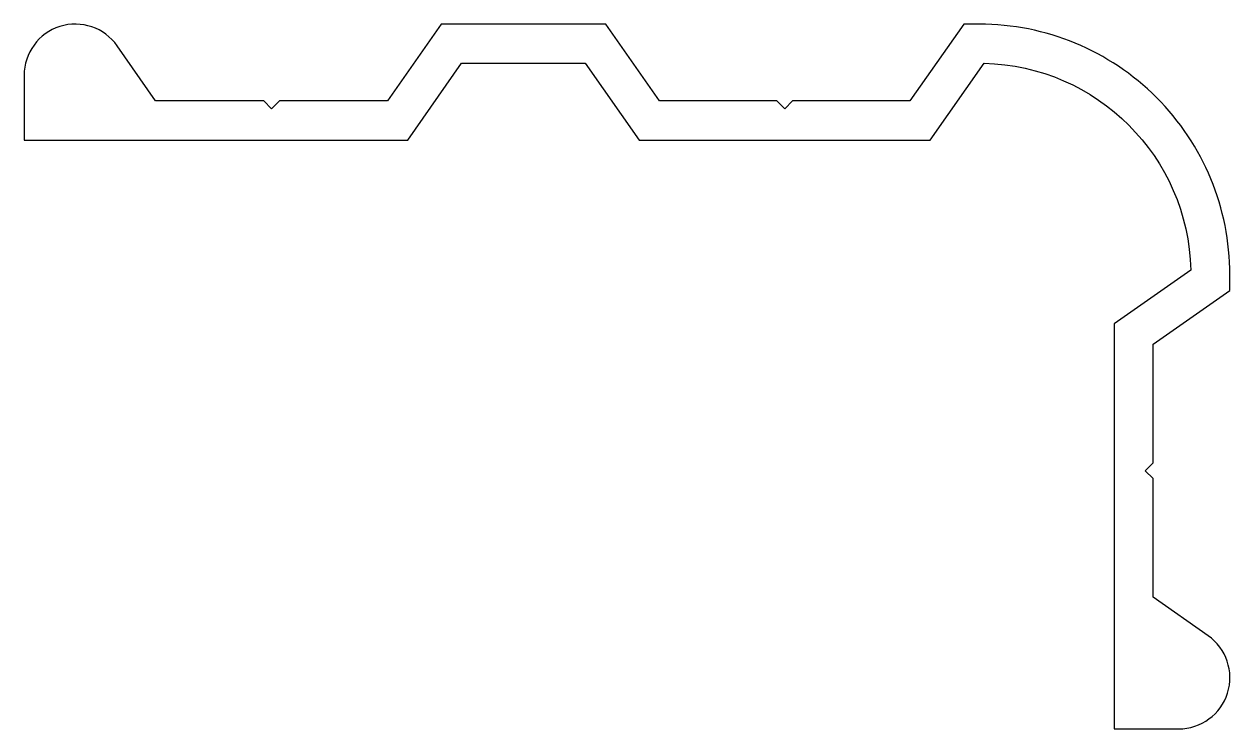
# Model space of a CAD drawing. Extents: x 447.9 to 524.9, y 218.8 to 263.8.
import ezdxf

# ---------------------------------------------------------------- set-up
doc = ezdxf.new("R2010")
doc.units = 0
doc.layers.add('ANA', color=220, linetype='CONTINUOUS')

msp = doc.modelspace()

# ---------------------------------------------------------------- linework, layer by layer
at = {"layer": 'ANA', "color": 0}
msp.add_lwpolyline([(517.457, 244.681), (517.457, 218.81), (521.589, 218.81, 0.73323), (523.464, 224.755), (519.957, 227.21), (519.957, 234.795), (519.457, 235.295), (519.957, 235.795), (519.957, 243.379), (524.857, 246.81), (524.857, 247.81, 0.414214), (508.857, 263.81), (507.857, 263.81), (504.426, 258.91), (496.926, 258.91), (496.426, 258.41), (495.926, 258.91), (488.426, 258.91), (484.995, 263.81), (474.495, 263.81), (471.064, 258.91), (464.16, 258.91), (463.66, 258.41), (463.16, 258.91), (456.257, 258.91), (453.802, 262.417, 0.73323), (447.857, 260.542), (447.857, 256.41), (472.365, 256.41), (475.794, 261.307), (483.696, 261.307), (487.125, 256.41), (505.727, 256.41), (509.156, 261.307, -0.401293), (522.354, 248.109)], format="xyb", close=True, dxfattribs=at)

doc.saveas('drawing.dxf')
